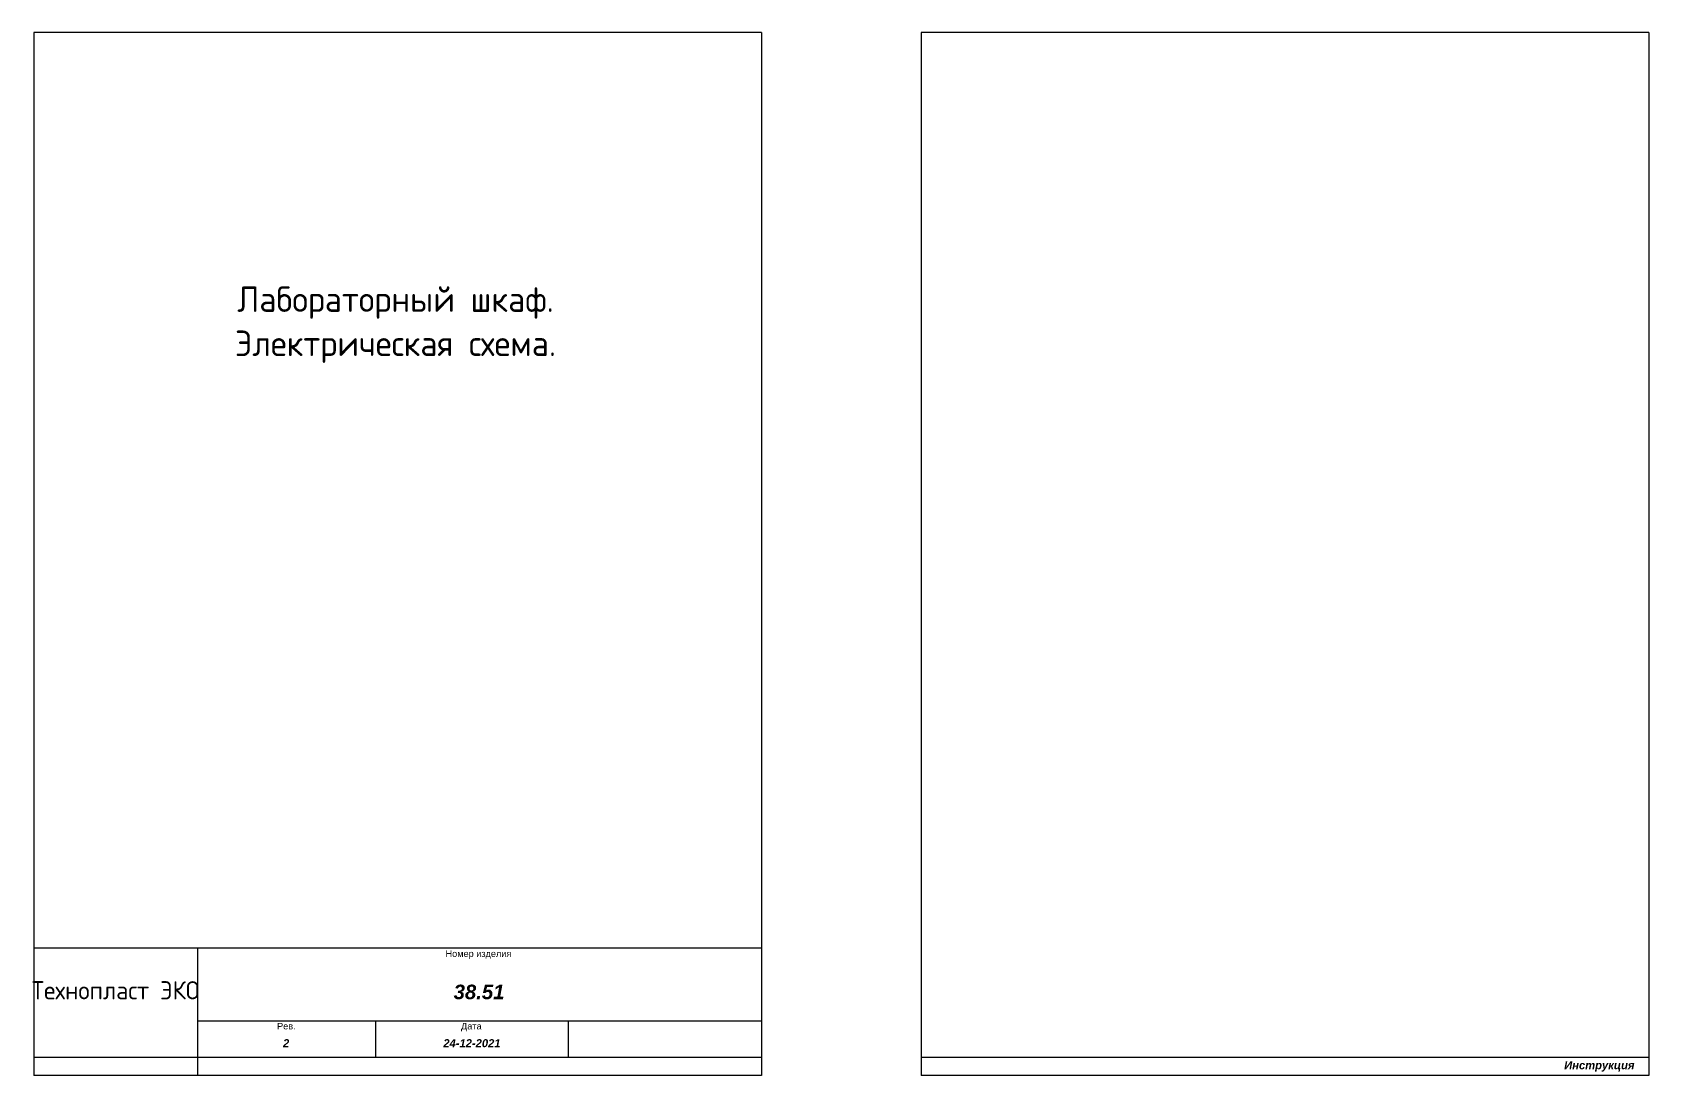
# Model space of a CAD drawing. Extents: x 20 to 1829, y -86 to 701.
# Drawn here: x 20.3 to 465.1, y 414.3 to 701.3 of the extents above; entities that cross this region are included whole.
import ezdxf

# ---------------------------------------------------------------- set-up
doc = ezdxf.new("R2010")
doc.units = 0
doc.layers.add('SYMS', color=7, linetype='Continuous')
doc.styles.add('Caddy_Vectorfont5p', font='GOST Common.ttf')
doc.styles.get("Standard").update_dxf_attribs({"font": 'GOST Common.ttf'})

msp = doc.modelspace()

# ---------------------------------------------------------------- linework, layer by layer
at = {"color": 7, "linetype": 'Continuous'}
for p, q in [((220.92, 701.33), (20.72, 701.33)), ((20.72, 701.33), (20.72, 414.33)), ((220.92, 701.33), (220.92, 414.33)), ((465.06, 701.33), (264.85, 701.33)), ((264.85, 701.33), (264.85, 414.33)), ((465.06, 701.33), (465.06, 414.33)), ((220.92, 449.37), (20.72, 449.37)), ((65.76, 449.37), (65.76, 414.32)), ((220.92, 429.34), (65.76, 429.34)), ((114.81, 419.33), (114.81, 429.34)), ((167.87, 419.33), (167.87, 429.34)), ((220.92, 419.33), (20.72, 419.33)), ((465.06, 419.33), (264.85, 419.33)), ((220.92, 414.33), (20.72, 414.33)), ((465.06, 414.33), (264.85, 414.33))]:
    msp.add_line(p, q, dxfattribs=at)

# ---------------------------------------------------------------- texts
at = {"attachment_point": 2, "rotation": 359.9999}
for s, insert, char_height, width in [('{\\fArial|b0|i0|c204|p34;\\H1x;\\C7;Номер изделия}', (143.08, 448.79), 1.8018, 154.5173), ('{\\fArial|b1||i1||c0|p34;\\C7;\\H4.;\\W1.;38.51}', (143.24, 439.36), 4, 154.4506), ('{\\fArial|b0|i0|c204|p34;\\H1x;\\C7;Рев\\fArial|b0|i0|c0|p34;.}', (90.23, 428.85), 1.8018, 49.0157), ('{\\fArial|b0|i0|c204|p34;\\H1x;\\C7;Дата}', (141.12, 428.85), 1.8018, 52.7131), ('{\\fArial|b1|i1|c204|p34;\\H1x;\\C7;2}', (90.17, 424.36), 2.2022, 48.4484), ('{\\fArial|b1|i1|c0|p34;\\H1x;\\C7;2\\fArial|b1|i1|c204|p34;4\\fArial|b1|i1|c0|p34;-\\fArial|b1|i1|c204|p34;12\\fArial|b1|i1|c0|p34;-2021}', (141.29, 424.36), 2.2022, 52.5996), ('{\\fArial|b1|i1|c204|p34;\\C7;Инструкция}', (451.48, 418.3), 2.2022, 52.5996)]:
    msp.add_mtext(s, dxfattribs=dict(at, insert=insert, char_height=char_height, width=width))
at = {"layer": 'SYMS', "style": 'Caddy_Vectorfont5p'}
for s, width, heights, insert, char_height, attachment_point in [('Лабораторный шкаф.', 139.468, [0.0968], (120.25, 626.98), 7, 5), ('Электрическая схема.', 139.468, [0.0968], (120.25, 614.84), 7, 5), ('\\pxqc;Технопласт ЭКО', 45.045, [0], (20.72, 440.31), 5, 1)]:
    msp.add_mtext_dynamic_manual_height_columns(s, width=width, gutter_width=1, heights=heights, dxfattribs=dict(at, insert=insert, char_height=char_height, attachment_point=attachment_point))

doc.saveas('drawing.dxf')
